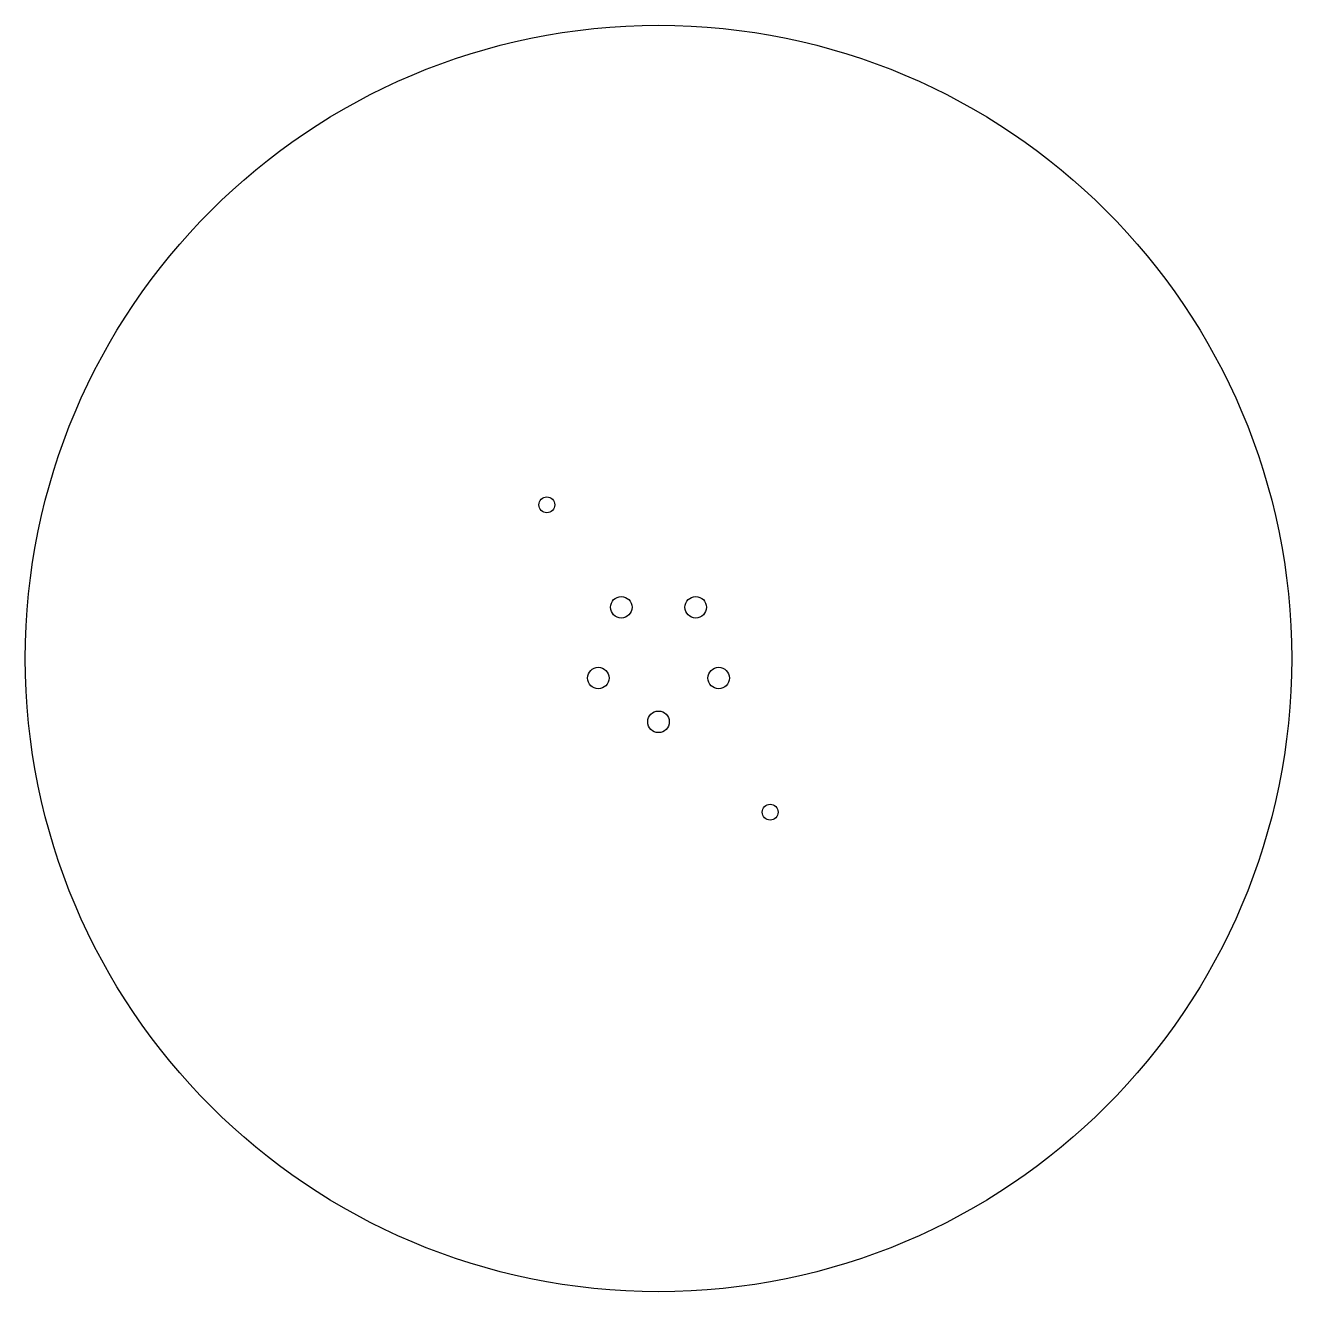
# Model space of a CAD drawing. Header units: millimetres. Extents: x -100 to 100, y -100 to 100.
import ezdxf

# ---------------------------------------------------------------- set-up
doc = ezdxf.new("R2010")
doc.units = ezdxf.units.MM

msp = doc.modelspace()

# ---------------------------------------------------------------- linework, layer by layer
at = {"color": 7, "linetype": 'Continuous', "lineweight": 25}
for centre, radius in [((0, 0), 100), ((-17.63, 24.27), 1.25), ((-5.88, 8.09), 1.7), ((5.88, 8.09), 1.7), ((-9.51, -3.09), 1.7), ((9.51, -3.09), 1.7), ((0, -10), 1.7), ((17.63, -24.27), 1.25)]:
    msp.add_circle(centre, radius, dxfattribs=at)

doc.saveas('drawing.dxf')
